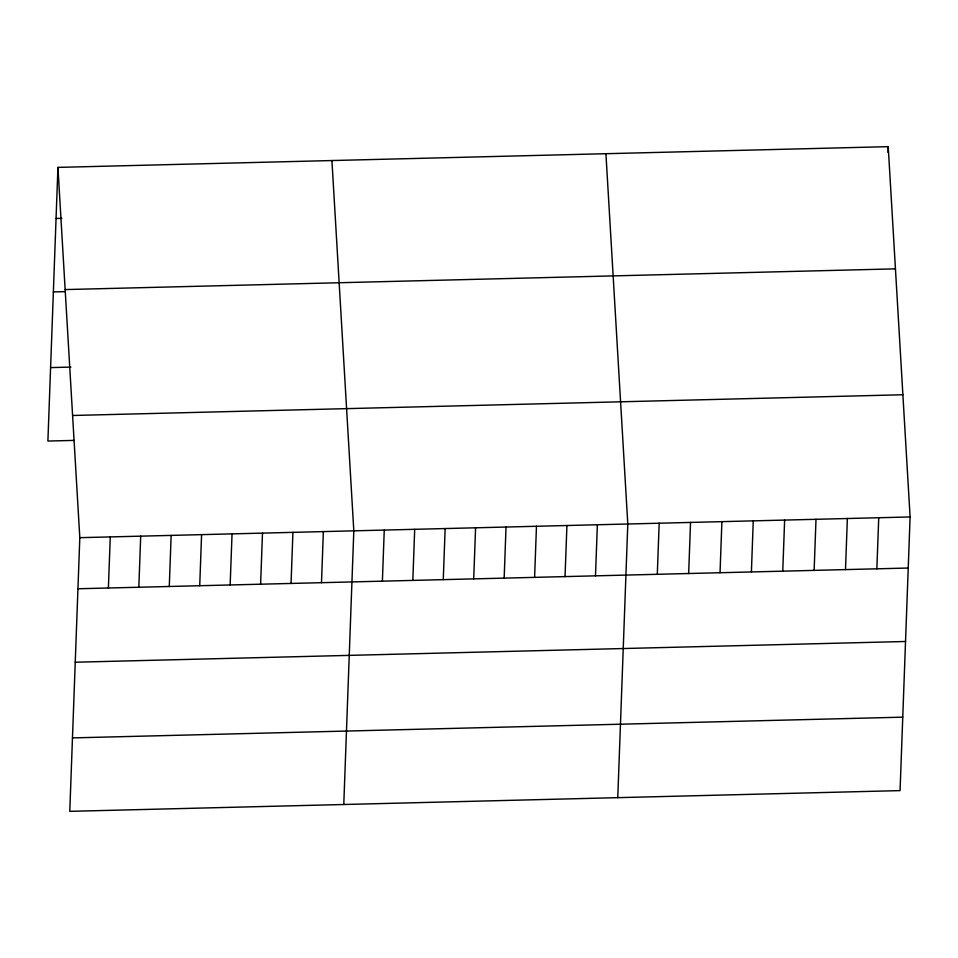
<?xml version="1.0" encoding="UTF-8"?>
<svg xmlns="http://www.w3.org/2000/svg" width="958" height="958" viewBox="0 0 958 958"><rect width="100%" height="100%" fill="white"/><g stroke="black" fill="none" stroke-linecap="round" stroke-linejoin="round"><path stroke-width="1.44" d="M57.935 167.387L79.813 537.678L69.778 811.342L900.065 790.613L910.1 516.949L888.222 146.658L57.935 167.387L47.9 441.051L73.994 440.405M108.386 588.008L110.266 536.923M138.826 587.242L140.706 536.157M169.279 586.488L171.147 535.402M199.719 585.721L201.587 534.636M230.159 584.967L232.04 533.881M260.612 584.2L262.48 533.115M291.052 583.446L292.92 532.361M321.493 582.68L323.361 531.594M343.778 804.504L353.813 530.84L331.923 160.537M382.386 581.159L384.254 530.073M412.826 580.404L414.694 529.319M443.267 579.638L445.147 528.565M473.707 578.883L475.587 527.798M504.159 578.129L506.028 527.044M534.6 577.363L536.468 526.277M565.04 576.608L566.92 525.523M595.493 575.842L597.361 524.756M617.766 797.667L627.801 524.002L605.923 153.699M657.296 574.297L659.176 523.212M688.658 573.519L690.538 522.433M720.033 572.728L721.901 521.643M751.395 571.95L753.263 520.865M782.758 571.172L784.638 520.086M814.132 570.381L816 519.296M845.495 569.603L847.363 518.518M888.006 152.49L888.222 146.658M876.857 568.812L878.737 517.727M56.067 218.472L61.863 218.328M65.156 289.579L895.443 268.851M53.373 291.915L64.964 291.627M50.594 367.597L70.892 367.094M72.592 415.485L902.879 394.756M79.813 537.678L910.1 516.949M77.945 588.763L908.232 568.034M75.251 662.217L905.538 641.489M72.473 737.9L902.759 717.159"/></g></svg>
